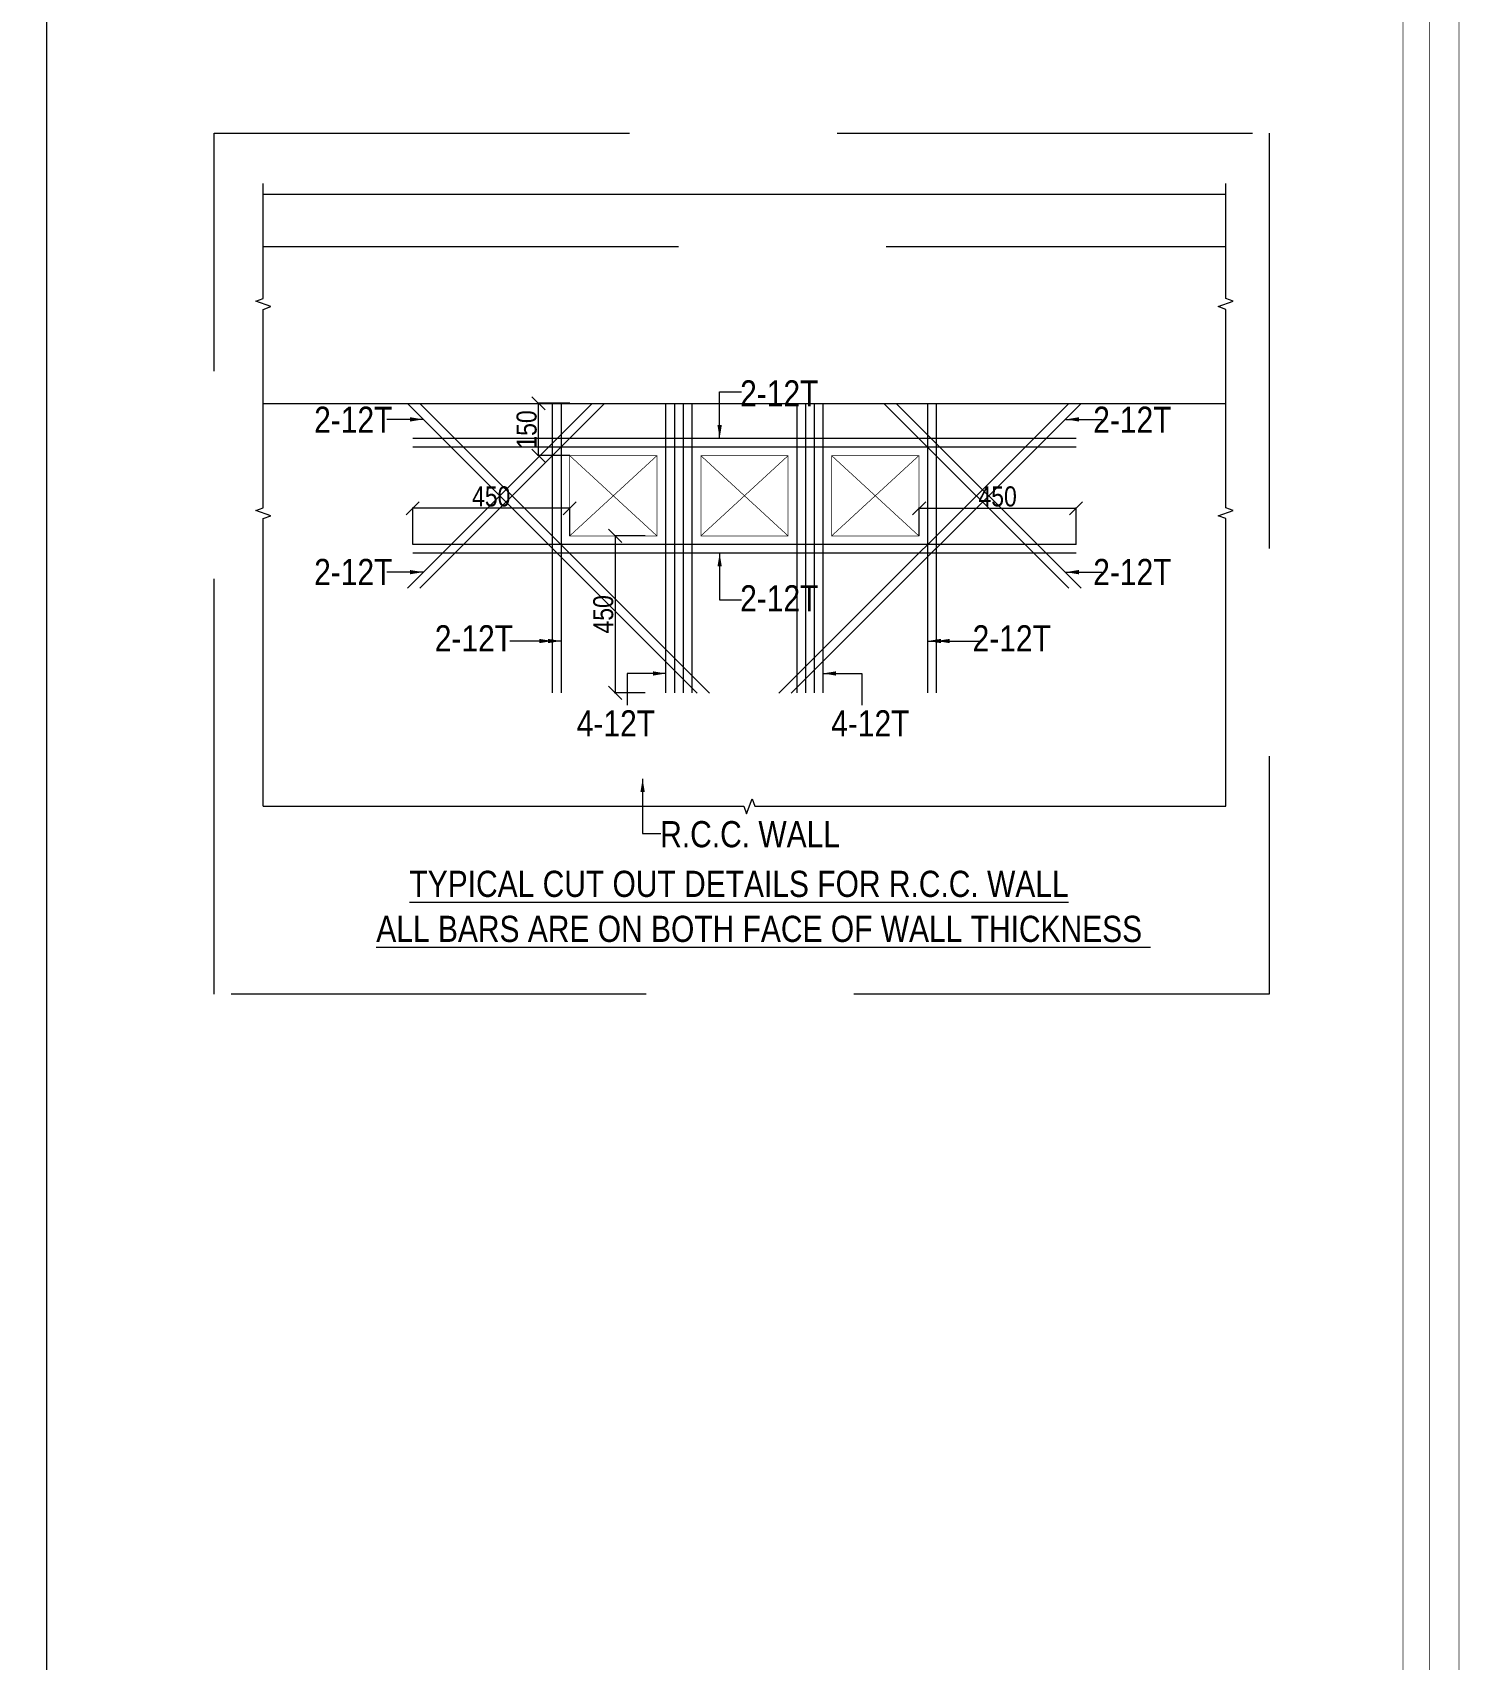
# Model space of a CAD drawing. Header units: millimetres. Extents: x 1112055 to 3390982, y -148532 to 766891.
# Drawn here: x 3040215 to 3056581, y -2760 to 15897 of the extents above; entities that cross this region are included whole.
import ezdxf

# ---------------------------------------------------------------- set-up
doc = ezdxf.new("R2010")
doc.units = ezdxf.units.MM
doc.header["$PDMODE"] = 35
doc.header["$PDSIZE"] = -25
doc.linetypes.add('Hidden', pattern=[9.525, 6.35, -3.175])
for name, color, linetype, lineweight in [('B BEAM', 148, 'Continuous', 13), ('B FINAL COLUMN', 1, 'Continuous', 30), ('B STEEL', 34, 'Continuous', 15), ('B STEEL DIM', 216, 'Continuous', 13), ('B STEEL TEXT', 7, 'Continuous', 15), ('B TITLE BLOCK', 250, 'Continuous', 0), ('B-BEAM DOT', 251, 'Hidden', 9)]:
    doc.layers.add(name, color=color, linetype=linetype, lineweight=lineweight)
doc.layers.add('JA-E-Sleeve', color=5, linetype='Continuous')
doc.styles.add('SWINC', font='swissc.ttf')
doc.dimstyles.new('BHOOMI', dxfattribs={"dimtxt": 230, "dimasz": 150, "dimexe": 10, "dimexo": 0, "dimgap": 25, "dimtad": 1, "dimdec": 0, "dimzin": 0, "dimdsep": 46, "dimtxsty": 'SWINC', "dimblk": 'OBLIQUE', "dimcen": 0.09, "dimclrd": 250, "dimclre": 250, "dimclrt": 256, "dimaunit": 1, "dimadec": 3, "dimazin": 0, "dimtfac": 1, "dimtdec": 0, "dimtofl": 0, "dimtmove": 1, "dimatfit": 3, "dimfxl": 100, "dimtolj": 1, "dimtzin": 0, "dimlwd": 9, "dimlwe": 5, "dimarcsym": 0})

# ---------------------------------------------------------------- blocks, each defined once
blk = doc.blocks.new('_Oblique')
at = {"color": 0, "linetype": 'ByBlock', "lineweight": -2}
blk.add_line((-0.5, -0.5), (0.5, 0.5), dxfattribs=at)
blk = doc.blocks.new('*D6071')
at = {"layer": 'B STEEL DIM', "lineweight": 5, "transparency": 16777216}
for p, q in [((3046376, 11645), (3046008, 11645)), ((3046376, 11045), (3046008, 11045))]:
    blk.add_line(p, q, dxfattribs=at)
at = {"layer": 'B STEEL DIM', "lineweight": 9, "transparency": 16777216}
blk.add_line((3046018, 11045), (3046018, 11645), dxfattribs=at)
at = {"layer": 'Defpoints', "color": 0, "lineweight": 40, "transparency": 16777216}
for p in [(3046018, 11645), (3046376, 11645), (3046376, 11045)]:
    blk.add_point(p, dxfattribs=at)
at = {"layer": 'B STEEL DIM', "lineweight": 9, "transparency": 16777216, "xscale": 150, "yscale": 150, "zscale": 150}
for p, rotation in [((3046018, 11645), 90), ((3046018, 11045), 270)]:
    blk.add_blockref('_Oblique', p, dxfattribs=dict(at, rotation=rotation))
at = {"layer": 'B STEEL DIM', "transparency": 16777216, "insert": (3045883, 11345), "char_height": 230, "attachment_point": 5, "rotation": 90, "style": 'SWINC'}
blk.add_mtext('\\A1;150', dxfattribs=at)
blk = doc.blocks.new('*D6072')
at = {"layer": 'B STEEL DIM', "lineweight": 5, "transparency": 16777216}
for p, q in [((3047242, 10125), (3046887, 10125)), ((3047242, 8325), (3046887, 8325))]:
    blk.add_line(p, q, dxfattribs=at)
at = {"layer": 'B STEEL DIM', "lineweight": 9, "transparency": 16777216}
blk.add_line((3046897, 10125), (3046897, 8325), dxfattribs=at)
at = {"layer": 'Defpoints', "color": 0, "lineweight": 40, "transparency": 16777216}
for p in [(3047242, 10125), (3046897, 8325), (3047242, 8325)]:
    blk.add_point(p, dxfattribs=at)
at = {"layer": 'B STEEL DIM', "lineweight": 9, "transparency": 16777216, "xscale": 150, "yscale": 150, "zscale": 150}
for p, rotation in [((3046897, 10125), 90), ((3046897, 8325), 270)]:
    blk.add_blockref('_Oblique', p, dxfattribs=dict(at, rotation=rotation))
at = {"layer": 'B STEEL DIM', "transparency": 16777216, "insert": (3046762, 9225), "char_height": 230, "attachment_point": 5, "rotation": 90, "style": 'SWINC'}
blk.add_mtext('\\A1;450', dxfattribs=at)
blk = doc.blocks.new('*D6073')
at = {"layer": 'B STEEL DIM', "lineweight": 5, "transparency": 16777216}
for p, q in [((3044576, 10025), (3044576, 10451)), ((3046376, 10125), (3046376, 10451))]:
    blk.add_line(p, q, dxfattribs=at)
at = {"layer": 'B STEEL DIM', "lineweight": 9, "transparency": 16777216}
blk.add_line((3046376, 10441), (3044576, 10441), dxfattribs=at)
at = {"layer": 'Defpoints', "color": 0, "lineweight": 40, "transparency": 16777216}
for p in [(3044576, 10441), (3046376, 10125), (3044576, 10025)]:
    blk.add_point(p, dxfattribs=at)
at = {"layer": 'B STEEL DIM', "lineweight": 9, "transparency": 16777216, "xscale": 150, "yscale": 150, "zscale": 150, "rotation": 180}
blk.add_blockref('_Oblique', (3044576, 10441), dxfattribs=at)
at = {"layer": 'B STEEL DIM', "lineweight": 9, "transparency": 16777216, "xscale": 150, "yscale": 150, "zscale": 150}
blk.add_blockref('_Oblique', (3046376, 10441), dxfattribs=at)
at = {"layer": 'B STEEL DIM', "transparency": 16777216, "insert": (3045476, 10576), "char_height": 230, "attachment_point": 5, "style": 'SWINC'}
blk.add_mtext('\\A1;450', dxfattribs=at)
blk = doc.blocks.new('*D6074')
at = {"layer": 'B STEEL DIM', "lineweight": 5, "transparency": 16777216}
for p, q in [((3050384, 10125), (3050384, 10451)), ((3052184, 10025), (3052184, 10451))]:
    blk.add_line(p, q, dxfattribs=at)
at = {"layer": 'B STEEL DIM', "lineweight": 9, "transparency": 16777216}
blk.add_line((3050384, 10441), (3052184, 10441), dxfattribs=at)
at = {"layer": 'Defpoints', "color": 0, "lineweight": 40, "transparency": 16777216}
for p in [(3052184, 10441), (3050384, 10125), (3052184, 10025)]:
    blk.add_point(p, dxfattribs=at)
at = {"layer": 'B STEEL DIM', "lineweight": 9, "transparency": 16777216, "xscale": 150, "yscale": 150, "zscale": 150, "rotation": 180}
blk.add_blockref('_Oblique', (3050384, 10441), dxfattribs=at)
at = {"layer": 'B STEEL DIM', "lineweight": 9, "transparency": 16777216, "xscale": 150, "yscale": 150, "zscale": 150}
blk.add_blockref('_Oblique', (3052184, 10441), dxfattribs=at)
at = {"layer": 'B STEEL DIM', "transparency": 16777216, "insert": (3051284, 10576), "char_height": 230, "attachment_point": 5, "style": 'SWINC'}
blk.add_mtext('\\A1;450', dxfattribs=at)

msp = doc.modelspace()

# ---------------------------------------------------------------- linework, layer by layer
at = {"color": 252, "lineweight": 0, "ltscale": 25, "const_width": 7.31}
msp.add_lwpolyline([(2905358, -64430.5), (2905358, 35068.1), (3056577, 35068.1), (3056577, -64430.5)], close=True, dxfattribs=at)
at = {"layer": 'B BEAM', "ltscale": 1200}
for p, q in [((3042860.9, 14044.7), (3053899.8, 14044.7)), ((3042860.9, 11644.7), (3053899.8, 11644.7))]:
    msp.add_line(p, q, dxfattribs=at)
for points in [[(3042860.9, 11540), (3042860.9, 12722.7), (3042946.8, 12753.9), (3042775.1, 12816.4), (3042860.9, 12847.7), (3042860.9, 14166.8)], [(3053899.8, 11540), (3053899.8, 12722.7), (3053813.9, 12753.9), (3053985.7, 12816.4), (3053899.8, 12847.7), (3053899.8, 14166.8)]]:
    msp.add_lwpolyline(points, dxfattribs=at)
at = {"layer": 'B FINAL COLUMN', "color": 26, "lineweight": 20}
for points in [[(3042860.9, 7024.8), (3042860.9, 10322.7), (3042946.8, 10353.9), (3042775.1, 10416.4), (3042860.9, 10447.7), (3042860.9, 11766.8)], [(3053899.8, 7024.8), (3053899.8, 10322.7), (3053813.9, 10353.9), (3053985.7, 10416.4), (3053899.8, 10447.7), (3053899.8, 11766.8)], [(3042860.9, 7024.8), (3048373.2, 7024.8), (3048404.5, 6939), (3048467, 7110.7), (3048498.2, 7024.8), (3053899.8, 7024.8)]]:
    msp.add_lwpolyline(points, dxfattribs=at)
at = {"layer": 'B STEEL', "color": 34, "lineweight": 9, "ltscale": 25}
for p, q in [((3047839.2, 8320.4), (3044514.9, 11644.7)), ((3046634.9, 11644.7), (3044514.9, 9524.7)), ((3047980.7, 8320.4), (3044656.4, 11644.7)), ((3046776.4, 11644.7), (3044656.4, 9524.7)), ((3046176.4, 11644.7), (3046176.4, 8324.7)), ((3046276.4, 11644.7), (3046276.4, 8324.7)), ((3047476.4, 11644.7), (3047476.4, 8324.7)), ((3047576.4, 11644.7), (3047576.4, 8324.7)), ((3047680.4, 8324.7), (3047680.4, 11644.7)), ((3047780.4, 8324.7), (3047780.4, 11644.7)), ((3048776, 8320.4), (3052100.4, 11644.7)), ((3048917.5, 8320.4), (3052241.8, 11644.7)), ((3048980.4, 11644.7), (3048980.4, 8324.7)), ((3049080.4, 11644.7), (3049080.4, 8324.7)), ((3049180.4, 11644.7), (3049180.4, 8324.7)), ((3049280.4, 11644.7), (3049280.4, 8324.7)), ((3049980.4, 11644.7), (3052100.4, 9524.7)), ((3050121.8, 11644.7), (3052241.8, 9524.7)), ((3050480.4, 11644.7), (3050480.4, 8324.7)), ((3050580.4, 11644.7), (3050580.4, 8324.7)), ((3044576.4, 11244.7), (3052184.4, 11244.7)), ((3044576.4, 11144.7), (3052184.4, 11144.7)), ((3052184.4, 10024.7), (3044576.4, 10024.7)), ((3052184.4, 9924.7), (3044576.4, 9924.7))]:
    msp.add_line(p, q, dxfattribs=at)
at = {"layer": 'B TITLE BLOCK', "color": 250, "lineweight": 0}
msp.add_line((3040376.6, 34425), (3040376.6, -63787.4), dxfattribs=at)
at = {"layer": 'B TITLE BLOCK', "color": 1, "ltscale": 25, "const_width": 7.31}
msp.add_lwpolyline([(2905694.7, -64093.8), (2905694.7, 34731.4), (3056240.2, 34731.4), (3056240.2, -64093.8)], close=True, dxfattribs=at)
at = {"layer": 'B TITLE BLOCK', "color": 250, "lineweight": 0, "ltscale": 25, "const_width": 7.31}
msp.add_lwpolyline([(2906001.1, -63787.4), (2906001.1, 34425), (3055933.9, 34425), (3055933.9, -63787.4)], close=True, dxfattribs=at)
at = {"layer": 'B-BEAM DOT', "linetype": 'Hidden', "ltscale": 750}
msp.add_line((3042860.9, 13444.7), (3053899.8, 13444.7), dxfattribs=at)
msp.add_lwpolyline([(3042299.9, 14743.5), (3054397.9, 14743.5), (3054397.9, 4870.7), (3042299.9, 4870.7)], close=True, dxfattribs=at)
at = {"layer": 'JA-E-Sleeve', "color": 5, "const_width": 8}
for points in [[(3046376.4, 11044.7), (3047376.4, 11044.7), (3047376.4, 10124.7), (3046376.4, 10124.7), (3046376.4, 11044.7)], [(3047376.4, 11044.7), (3046376.4, 10124.7)], [(3047376.4, 10124.7), (3046376.4, 11044.7)], [(3047880.4, 11044.7), (3048880.4, 11044.7), (3048880.4, 10124.7), (3047880.4, 10124.7), (3047880.4, 11044.7)], [(3048880.4, 11044.7), (3047880.4, 10124.7)], [(3048880.4, 10124.7), (3047880.4, 11044.7)], [(3049380.4, 11044.7), (3050380.4, 11044.7), (3050380.4, 10124.7), (3049380.4, 10124.7), (3049380.4, 11044.7)], [(3050380.4, 11044.7), (3049380.4, 10124.7)], [(3050380.4, 10124.7), (3049380.4, 11044.7)]]:
    msp.add_lwpolyline(points, dxfattribs=at)

# ---------------------------------------------------------------- texts
at = {"layer": 'B STEEL TEXT', "style": 'SWINC'}
for s, p in [('2-12T', (3048330.9, 11608.5, 0)), ('2-12T', (3043445.1, 11306.6, 0)), ('2-12T', (3052380.3, 11306.6, 0)), ('2-12T', (3043445.1, 9560.6, 0)), ('2-12T', (3052380.3, 9560.6, 0)), ('2-12T', (3048330.9, 9258.6, 0)), ('2-12T', (3044828.5, 8799.9, 0)), ('2-12T', (3050996.9, 8799.9, 0)), ('4-12T', (3046457.4, 7824.7, 0)), ('4-12T', (3049374.9, 7824.7, 0)), ('R.C.C. WALL', (3047413.9, 6553.9, 0)), ('%%UTYPICAL CUT OUT DETAILS FOR R.C.C. WALL', (3044537.9, 5984.3, 0)), ('%%UALL BARS ARE ON BOTH FACE OF WALL THICKNESS ', (3044158, 5468.2, 0))]:
    msp.add_text(s, height=300, dxfattribs=at).set_placement(p)

# ---------------------------------------------------------------- dimensions: what is measured, and where the dimension line sits
at = {"layer": 'B STEEL DIM'}
for base, p1, p2, angle, picture, middle in [((3046018.1, 11644.7), (3046376.4, 11044.7), (3046376.4, 11644.7), 90, '*D6071', (3045883.1, 11344.7)), ((3052184.4, 10440.9), (3050384.4, 10124.7), (3052184.4, 10024.7), 180, '*D6074', (3051284.4, 10575.9)), ((3046896.8, 8324.7), (3047242.5, 10124.7), (3047242.5, 8324.7), 90, '*D6072', (3046761.8, 9224.7))]:
    dim = msp.add_linear_dim(base=base, p1=p1, p2=p2, angle=angle, dimstyle='BHOOMI', override={"dimtxt": 230, "dimgap": 20, "dimlfac": 0.25, "dimblk1": 'Oblique', "dimblk2": 'Oblique', "dimsah": 1, "dimclrd": 256, "dimclre": 256}, dxfattribs=at)
    dim.commit()
    dim.dimension.update_dxf_attribs({"geometry": picture, "text_midpoint": middle})
dim = msp.add_linear_dim(base=(3044576.4, 10440.9), p1=(3046376.4, 10124.7), p2=(3044576.4, 10024.7), dimstyle='BHOOMI', override={"dimtxt": 230, "dimgap": 20, "dimlfac": 0.25, "dimblk1": 'Oblique', "dimblk2": 'Oblique', "dimsah": 1, "dimclrd": 256, "dimclre": 256}, dxfattribs=at)
dim.commit()
dim.dimension.update_dxf_attribs({"geometry": '*D6073', "text_midpoint": (3045476.4, 10575.9)})

# ---------------------------------------------------------------- leaders
at = {"layer": 'B STEEL TEXT'}
for points in [[(3048095.7, 11244.7), (3048095.7, 11778.2), (3048345.6, 11778.2)], [(3044694.7, 11460.6), (3044278.2, 11460.6)], [(3052066, 11460.6), (3052482.5, 11460.6)], [(3048095.7, 9924.7), (3048095.7, 9391.2), (3048345.6, 9391.2)], [(3044694.7, 9708.9), (3044278.2, 9708.9)], [(3052066, 9708.9), (3052482.5, 9708.9)], [(3046276.4, 8919.1), (3045689.4, 8919.1)], [(3046176.4, 8919.1), (3045689.4, 8919.1)], [(3050484.4, 8919.1), (3051071.3, 8919.1)], [(3050584.4, 8919.1), (3051071.3, 8919.1)], [(3047480.4, 8546.9), (3047035.7, 8546.9), (3047035.7, 8185.1)], [(3049280.4, 8546.9), (3049725.1, 8546.9), (3049725.1, 8185.1)], [(3047212.1, 7338, 0), (3047212.1, 6712.3, 0), (3047419.9, 6712.3, 0)]]:
    msp.add_leader(points, dimstyle='BHOOMI', override={"dimtad": 0, "dimclrd": 256, "dimlwd": 0}, dxfattribs=at)

doc.saveas('drawing.dxf')
